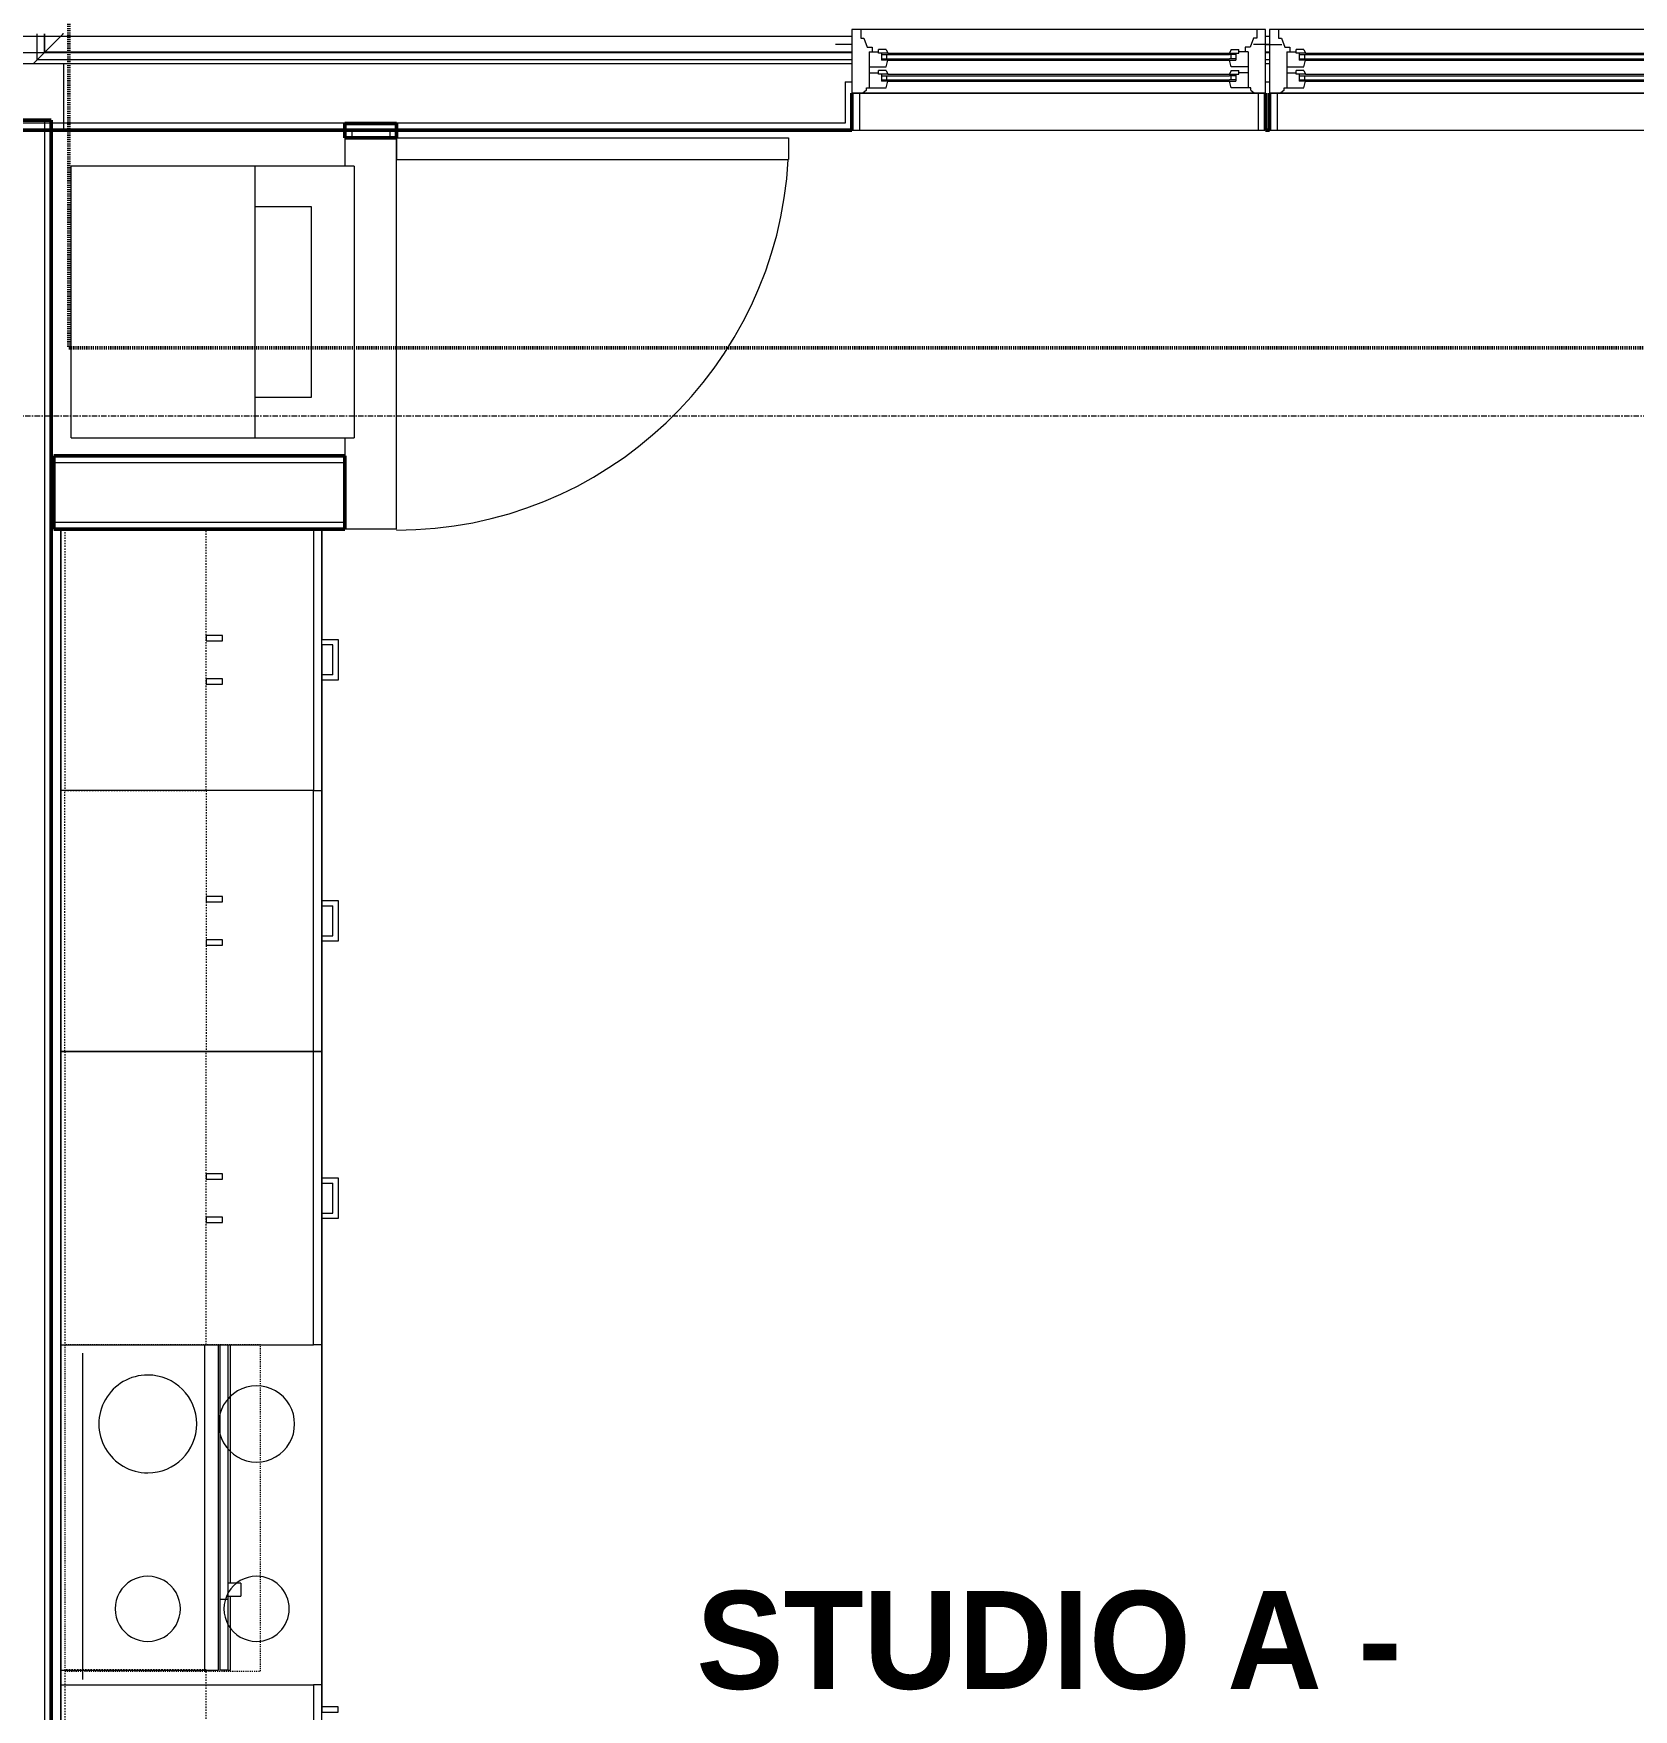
# Model space of a CAD drawing. Header units: inches. Extents: x -4235 to -464, y 9767 to 12347.
# Drawn here: x -3404.2 to -3257.1, y 10697.3 to 10851.4 of the extents above; entities that cross this region are included whole.
import ezdxf

# ---------------------------------------------------------------- set-up
doc = ezdxf.new("R2010")
doc.units = ezdxf.units.IN
doc.header["$MEASUREMENT"] = 0
for name, pattern in [('Dash', [0.25, 0.125, -0.125]), ('Dash 1_16_', [0.125, 0.0625, -0.0625]), ('Grid Line 1_2_', [0.875, 0.5, -0.125, 0.125, -0.125]), ('Overhead', [0.15625, 0.09375, -0.0625])]:
    doc.linetypes.add(name, pattern=pattern)
for name, color, linetype, lineweight in [('0-1', 7, 'Continuous', 5), ('0-2', 10, 'Continuous', 9), ('A-AREA-IDEN', 2, 'Continuous', 9), ('A-DOOR-1', 10, 'Continuous', 9), ('A-DOOR-2', 50, 'Continuous', 20), ('A-GLAZ-1', 151, 'Continuous', 9), ('A-GLAZ-2', 151, 'Continuous', 20), ('A-WALL', 113, 'Continuous', 13), ('A-WALL-1', 7, 'Continuous', 50), ('A-WALL-2', 250, 'Continuous', 13), ('A-WALL-3', 10, 'Continuous', 9), ('A-WALL-4', 254, 'Continuous', 9), ('A-WALL-5', 113, 'Continuous', 9), ('A-WALL-6', 113, 'Continuous', 50), ('C-PROP-LINE-1', 91, 'Dash 1_16_', 50), ('I-WALL-1', 7, 'Continuous', 50), ('P-SANR-FIXT-1', 10, 'Continuous', 9), ('Q-CASE-1', 10, 'Continuous', 9), ('Q-CASE-2', 254, 'Continuous', 9), ('Q-CASE-3', 254, 'Dash', 9), ('Q-CASE-4', 10, 'Dash', 9), ('Q-SPCQ-1', 10, 'Continuous', 9), ('Q-SPCQ-2', 91, 'Overhead', 9), ('S-GRID-1', 1, 'Grid Line 1_2_', 9)]:
    doc.layers.add(name, color=color, linetype=linetype, lineweight=lineweight)
doc.styles.add('Century Gothic_B', font='GOTHICB.TTF', dxfattribs={"height": 9})

# ---------------------------------------------------------------- blocks, each defined once
blk = doc.blocks.new('Range - 24_ x 30_-2806124-BACKGROUND - RCP - 3RD FLOOR')
at = {"layer": 'Q-SPCQ-1'}
blk.add_line((0, -22), (30, -22), dxfattribs=at)
for centre, radius, start, end in [((6.5, -6), 3.5, 360, 180), ((23.5, -6), 3, 0, 180), ((6.5, -6), 3.5, 180, 0), ((23.5, -6), 3, 180, 0), ((6.5, -16), 4.5, 0, 180), ((23.5, -16), 3, 360, 180), ((6.5, -16), 4.5, 180, 0), ((23.5, -16), 3, 180, 0)]:
    blk.add_arc(centre, radius, start, end, dxfattribs=at)
blk = doc.blocks.new('SWING - SINGLE - FLUSH - 36_ x 80_ - OFFSET PIVOT DOOR AT MAGIC PAK AND WASHER_DRYER-3199415-BACKGROUND - RCP - 3RD FLOOR')
at = {"layer": 'A-DOOR-1'}
blk.add_arc((18, -2.37), 36.07, 180, 266.8211, dxfattribs=at)
at = {"layer": 'A-DOOR-2'}
for p, q in [((16, -2.37), (16, -38.39)), ((18, -2.37), (16, -2.37)), ((18, -2.37), (18, -38.39)), ((18, -38.39), (16, -38.39))]:
    blk.add_line(p, q, dxfattribs=at)
blk = doc.blocks.new('Stacked Washer and Dryer - 26_x25_ - Private-1372850-BACKGROUND - RCP - 3RD FLOOR')
at = {"layer": 'P-SANR-FIXT-1'}
for p, q in [((26, 12.5), (0, 12.5)), ((0, -12.5), (0, 12.5)), ((16.90625, -12.5), (16.90625, 12.5)), ((26, 12.5), (26, -12.5)), ((22.09375, 8.75), (16.90625, 8.75)), ((22.09375, -8.75), (22.09375, 8.75)), ((16.90625, -8.75), (22.09375, -8.75)), ((0, -12.5), (26, -12.5))]:
    blk.add_line(p, q, dxfattribs=at)
blk = doc.blocks.new('30quot_MicrowaveVent_11166 - 70cm miele oven-V98-BACKGROUND - RCP - 3RD FLOOR')
at = {"layer": 'Q-CASE-1'}
for p, q in [((-14.2, 0.38), (-14.2, 0)), ((15.68, 0), (15.68, 0.38)), ((-14.2, 0), (15.68, 0))]:
    blk.add_line(p, q, dxfattribs=at)
at = {"layer": 'Q-CASE-2'}
for p, q in [((7.69, 15.6), (-14.2, 15.6)), ((-14.2, 15.6), (-14.2, 15.39)), ((8.88, 16.6), (7.69, 16.6)), ((7.69, 16.55), (7.69, 15.39)), ((8.88, 15.39), (8.88, 16.55)), ((15.68, 15.6), (8.88, 15.6)), ((15.68, 15.39), (15.68, 15.6)), ((9.18, 15.39), (-14.2, 15.39)), ((-14.2, 15.39), (-14.2, 14.61)), ((-14.2, 14.61), (9.18, 14.61)), ((-14.2, 14.49), (-14.2, 13.23)), ((15.68, 14.49), (-14.2, 14.49)), ((9.18, 15.39), (9.18, 14.61)), ((15.68, 15.39), (9.18, 15.39)), ((9.18, 15.39), (9.18, 14.61)), ((9.18, 14.61), (15.68, 14.61)), ((15.68, 15.39), (15.68, 14.61)), ((15.68, 13.23), (15.68, 14.49)), ((-14.2, 13.23), (-14.2, 0.38)), ((-14.2, 13.23), (15.68, 13.23)), ((15.68, 0.38), (15.68, 13.23))]:
    blk.add_line(p, q, dxfattribs=at)
blk = doc.blocks.new('Base Cabinet 3 Drawer 230 - Base Cabinet 3 Drawer 230 27_-2602705-BACKGROUND - RCP - 3RD FLOOR')
at = {"layer": 'Q-CASE-1'}
for p, q in [((-1.14, 24), (-1.14, 25.5)), ((-1.14, 25.5), (2.61, 25.5)), ((2.11, 25), (-0.64, 25)), ((-0.64, 24), (-0.64, 25)), ((2.11, 24), (2.11, 25)), ((2.61, 25.5), (2.61, 24)), ((-12.76, 24), (14.24, 24)), ((-12.76, 23.25), (-12.76, 24)), ((14.24, 23.25), (-12.76, 23.25)), ((-12.76, 23.25), (-12.76, 0)), ((-1.14, 24), (-0.64, 24)), ((2.61, 24), (2.11, 24)), ((14.24, 24), (14.24, 23.25)), ((14.24, 0), (14.24, 23.25)), ((-12.76, 0), (14.24, 0))]:
    blk.add_line(p, q, dxfattribs=at)
blk = doc.blocks.new('Base Cabinet 3 Drawer 230 - Base Cabinet 3 Drawer 230 24_-2578604-BACKGROUND - RCP - 3RD FLOOR')
at = {"layer": 'Q-CASE-1'}
for p, q in [((-1.14, 24), (-1.14, 25.5)), ((-1.14, 25.5), (2.61, 25.5)), ((2.11, 25), (-0.64, 25)), ((-0.64, 24), (-0.64, 25)), ((2.11, 24), (2.11, 25)), ((2.61, 25.5), (2.61, 24)), ((-11.26, 24), (12.74, 24)), ((-11.26, 23.25), (-11.26, 24)), ((12.74, 23.25), (-11.26, 23.25)), ((-11.26, 23.25), (-11.26, 0)), ((-1.14, 24), (-0.64, 24)), ((2.61, 24), (2.11, 24)), ((12.74, 24), (12.74, 23.25)), ((12.74, 0), (12.74, 23.25)), ((-11.26, 0), (12.74, 0))]:
    blk.add_line(p, q, dxfattribs=at)
blk = doc.blocks.new('Single Door 1 Drawer 211 - 211 Base Cabinet Single Door1 Drawer 12_-2706434-BACKGROUND - RCP - 3RD FLOOR')
at = {"layer": 'Q-CASE-1'}
for p, q in [((-11.26, -23.25), (-11.26, 0)), ((-11.26, 0), (0.74, 0)), ((0.74, 0), (0.74, -23.25)), ((-11.26, -23.25), (-11.26, -24)), ((0.74, -23.25), (-11.26, -23.25)), ((-11.26, -24), (0.74, -24)), ((-6.64, -24), (-7.14, -24)), ((-7.14, -25.5), (-7.14, -24)), ((-6.64, -25), (-6.64, -24)), ((-3.89, -25), (-3.89, -24)), ((-3.89, -24), (-3.39, -24)), ((-3.39, -24), (-3.39, -25.5)), ((-1.27, -24), (-1.76, -24)), ((-1.76, -24), (-1.76, -25.5)), ((-1.27, -25.5), (-1.27, -24)), ((0.74, -24), (0.74, -23.25)), ((-3.39, -25.5), (-7.14, -25.5)), ((-6.64, -25), (-3.89, -25)), ((-1.76, -25.5), (-1.27, -25.5))]:
    blk.add_line(p, q, dxfattribs=at)
blk = doc.blocks.new('Base Cabinet 3 Drawer 230 - Base Cabinet 3 Drawer 230 24_-2554933-BACKGROUND - RCP - 3RD FLOOR')
at = {"layer": 'Q-CASE-1'}
for p, q in [((-11.26, -23.25), (-11.26, 0)), ((-11.26, 0), (12.74, 0)), ((12.74, 0), (12.74, -23.25)), ((-11.26, -23.25), (-11.26, -24)), ((12.74, -23.25), (-11.26, -23.25)), ((-11.26, -24), (12.74, -24)), ((-0.64, -24), (-1.14, -24)), ((-1.14, -25.5), (-1.14, -24)), ((-0.64, -25), (-0.64, -24)), ((2.11, -25), (2.11, -24)), ((2.11, -24), (2.61, -24)), ((2.61, -24), (2.61, -25.5)), ((12.74, -24), (12.74, -23.25)), ((2.61, -25.5), (-1.14, -25.5)), ((-0.64, -25), (2.11, -25))]:
    blk.add_line(p, q, dxfattribs=at)
blk = doc.blocks.new('300 Series Wall Hung Cabinet_302 - 27_ X 24_-2768166-BACKGROUND - RCP - 3RD FLOOR')
at = {"layer": 'Q-CASE-2'}
for p, q in [((-1.76, -13.19), (-2.25, -13.19)), ((-2.25, -13.19), (-2.25, -14.69)), ((-1.76, -14.69), (-1.76, -13.19)), ((2.24, -13.19), (1.75, -13.19)), ((1.75, -13.19), (1.75, -14.69)), ((2.24, -14.69), (2.24, -13.19)), ((-2.25, -14.69), (-1.76, -14.69)), ((1.75, -14.69), (2.24, -14.69))]:
    blk.add_line(p, q, dxfattribs=at)
at = {"layer": 'Q-CASE-3'}
for p, q in [((-13.5, -0.19), (-13.5, -13.19)), ((13.5, -13.19), (13.5, -0.19)), ((-13.5, -13.19), (13.5, -13.19))]:
    blk.add_line(p, q, dxfattribs=at)
at = {"layer": 'Q-CASE-4'}
blk.add_line((13.5, -0.19), (-13.5, -0.19), dxfattribs=at)
blk = doc.blocks.new('300 Series Wall Hung Cabinet_302 - 24_ X 24_-V73-BACKGROUND - RCP - 3RD FLOOR')
at = {"layer": 'Q-CASE-2'}
for p, q in [((-1.76, 14.69), (-2.25, 14.69)), ((-2.25, 14.69), (-2.25, 13.19)), ((-1.76, 13.19), (-1.76, 14.69)), ((2.24, 14.69), (1.75, 14.69)), ((1.75, 14.69), (1.75, 13.19)), ((2.24, 13.19), (2.24, 14.69)), ((-2.25, 13.19), (-1.76, 13.19)), ((1.75, 13.19), (2.24, 13.19))]:
    blk.add_line(p, q, dxfattribs=at)
at = {"layer": 'Q-CASE-3'}
for p, q in [((-12, 0.19), (-12, 13.19)), ((-12, 13.19), (12, 13.19)), ((12, 13.19), (12, 0.19))]:
    blk.add_line(p, q, dxfattribs=at)
at = {"layer": 'Q-CASE-4'}
blk.add_line((12, 0.19), (-12, 0.19), dxfattribs=at)
blk = doc.blocks.new('300 Series Wall Hung Cabinet_302 - 24_ X 24_-V74-BACKGROUND - RCP - 3RD FLOOR')
at = {"layer": 'Q-CASE-2'}
for p, q in [((-1.76, -13.19), (-2.25, -13.19)), ((-2.25, -13.19), (-2.25, -14.69)), ((-1.76, -14.69), (-1.76, -13.19)), ((2.24, -13.19), (1.75, -13.19)), ((1.75, -13.19), (1.75, -14.69)), ((2.24, -14.69), (2.24, -13.19)), ((-2.25, -14.69), (-1.76, -14.69)), ((1.75, -14.69), (2.24, -14.69))]:
    blk.add_line(p, q, dxfattribs=at)
at = {"layer": 'Q-CASE-3'}
for p, q in [((-12, -0.19), (-12, -13.19)), ((12, -13.19), (12, -0.19)), ((-12, -13.19), (12, -13.19))]:
    blk.add_line(p, q, dxfattribs=at)
at = {"layer": 'Q-CASE-4'}
blk.add_line((12, -0.19), (-12, -0.19), dxfattribs=at)
blk = doc.blocks.new('300 Series Wall Hung Cabinet_302 - 24_ X 24_-V76-BACKGROUND - RCP - 3RD FLOOR')
at = {"layer": 'Q-CASE-2'}
for p, q in [((-1.76, -13.19), (-2.25, -13.19)), ((-2.25, -13.19), (-2.25, -14.69)), ((-1.76, -14.69), (-1.76, -13.19)), ((2.24, -13.19), (1.75, -13.19)), ((1.75, -13.19), (1.75, -14.69)), ((2.24, -14.69), (2.24, -13.19)), ((-2.25, -14.69), (-1.76, -14.69)), ((1.75, -14.69), (2.24, -14.69))]:
    blk.add_line(p, q, dxfattribs=at)
at = {"layer": 'Q-CASE-3'}
for p, q in [((-12, -0.19), (-12, -13.19)), ((-12, -13.19), (12, -13.19))]:
    blk.add_line(p, q, dxfattribs=at)
at = {"layer": 'Q-CASE-4'}
for p, q in [((12, -0.19), (-12, -0.19)), ((12, -13.19), (12, -0.19))]:
    blk.add_line(p, q, dxfattribs=at)
blk = doc.blocks.new('Range_Hood_386 - 30_ Wide-V81-BACKGROUND - RCP - 3RD FLOOR')
at = {"layer": 'Q-SPCQ-2'}
for p, q in [((15, 6), (-15, 6)), ((-15, 6), (-15, -12)), ((15, -12), (15, 6)), ((-15, -12), (15, -12))]:
    blk.add_line(p, q, dxfattribs=at)
blk = doc.blocks.new('CTR - 1st Phase - Unit Layouts_rvt-1-BACKGROUND - RCP - 3RD FLOOR')
at = {"layer": 'A-WALL-1'}
for p, q in [((-3375.55, 10841.8), (-3375.55, 10843.13)), ((-3375.55, 10843.13), (-3374.92, 10843.13)), ((-3374.92, 10843.13), (-3371.42, 10843.13)), ((-3371.42, 10843.13), (-3370.8, 10843.13)), ((-3370.8, 10843.13), (-3370.8, 10841.8)), ((-3370.8, 10841.8), (-3375.55, 10841.8)), ((-3402.3, 10812.55), (-3375.55, 10812.55)), ((-3402.3, 10805.8), (-3402.3, 10812.55)), ((-3375.55, 10812.55), (-3375.55, 10805.8)), ((-3375.55, 10805.8), (-3402.3, 10805.8))]:
    blk.add_line(p, q, dxfattribs=at)
at = {"layer": 'A-WALL-2'}
for p, q in [((-3374.92, 10842.51), (-3371.42, 10842.51)), ((-3374.92, 10842.51), (-3374.92, 10841.8)), ((-3371.42, 10842.51), (-3371.42, 10841.8)), ((-3375.55, 10811.92), (-3402.3, 10811.92)), ((-3375.55, 10806.42), (-3402.3, 10806.42))]:
    blk.add_line(p, q, dxfattribs=at)
at = {"layer": 'A-WALL-3'}
for p, q in [((-3375.55, 10841.8), (-3375.55, 10839.2)), ((-3370.8, 10805.8), (-3370.8, 10841.8)), ((-3375.55, 10814.2), (-3375.55, 10812.55)), ((-3370.8, 10805.8), (-3375.55, 10805.8))]:
    blk.add_line(p, q, dxfattribs=at)
at = {"layer": 'A-WALL-4'}
for p, q in [((-3370.8, 10841.8), (-3375.55, 10841.8)), ((-3375.55, 10812.55), (-3375.55, 10805.8))]:
    blk.add_line(p, q, dxfattribs=at)
at = {"layer": 'A-WALL-5'}
for p, q in [((-3401.67, 10805.8), (-3401.67, 10651.54)), ((-3377.67, 10805.8), (-3401.67, 10805.8)), ((-3401.67, 10651.54), (-3401.67, 10805.8)), ((-3401.67, 10805.8), (-3377.67, 10805.8)), ((-3377.67, 10795.67), (-3377.67, 10805.8)), ((-3377.67, 10805.8), (-3377.67, 10795.67)), ((-3377.67, 10795.17), (-3377.67, 10795.67)), ((-3377.67, 10792.42), (-3377.67, 10795.17)), ((-3377.67, 10795.17), (-3377.67, 10792.42)), ((-3377.67, 10791.92), (-3377.67, 10792.42)), ((-3377.67, 10771.67), (-3377.67, 10791.92)), ((-3377.67, 10791.92), (-3377.67, 10771.67)), ((-3377.67, 10771.17), (-3377.67, 10771.67)), ((-3377.67, 10768.42), (-3377.67, 10771.17)), ((-3377.67, 10771.17), (-3377.67, 10768.42)), ((-3377.67, 10767.92), (-3377.67, 10768.42)), ((-3377.67, 10746.17), (-3377.67, 10767.92)), ((-3377.67, 10767.92), (-3377.67, 10746.17)), ((-3377.67, 10745.67), (-3377.67, 10746.17)), ((-3377.67, 10742.92), (-3377.67, 10745.67)), ((-3377.67, 10745.67), (-3377.67, 10742.92)), ((-3377.67, 10742.42), (-3377.67, 10742.92)), ((-3377.67, 10697.53), (-3377.67, 10742.42)), ((-3377.67, 10742.42), (-3377.67, 10697.53)), ((-3377.67, 10697.04), (-3377.67, 10697.53))]:
    blk.add_line(p, q, dxfattribs=at)
at = {"layer": '0-2'}
for name, p, rotation in [('SWING - SINGLE - FLUSH - 36_ x 80_ - OFFSET PIVOT DOOR AT MAGIC PAK AND WASHER_DRYER-3199415-BACKGROUND - RCP - 3RD FLOOR', (-3373.17, 10823.8), 90.00000000000743), ('Base Cabinet 3 Drawer 230 - Base Cabinet 3 Drawer 230 24_-2554933-BACKGROUND - RCP - 3RD FLOOR', (-3401.67, 10793.06), 89.99999999991587), ('300 Series Wall Hung Cabinet_302 - 24_ X 24_-V76-BACKGROUND - RCP - 3RD FLOOR', (-3401.49, 10793.8), 89.99999999996126), ('Base Cabinet 3 Drawer 230 - Base Cabinet 3 Drawer 230 24_-2578604-BACKGROUND - RCP - 3RD FLOOR', (-3401.67, 10770.54), 270.0000000000055), ('300 Series Wall Hung Cabinet_302 - 24_ X 24_-V73-BACKGROUND - RCP - 3RD FLOOR', (-3401.49, 10769.8), 269.9999999999612), ('Base Cabinet 3 Drawer 230 - Base Cabinet 3 Drawer 230 27_-2602705-BACKGROUND - RCP - 3RD FLOOR', (-3401.67, 10745.04), 270.0000000000055), ('300 Series Wall Hung Cabinet_302 - 27_ X 24_-2768166-BACKGROUND - RCP - 3RD FLOOR', (-3401.49, 10744.3), 89.99999999996126), ('30quot_MicrowaveVent_11166 - 70cm miele oven-V98-BACKGROUND - RCP - 3RD FLOOR', (-3401.67, 10716.59), 269.99999999996), ('Range_Hood_386 - 30_ Wide-V81-BACKGROUND - RCP - 3RD FLOOR', (-3389.3, 10715.8), 269.9999999999571), ('Range - 24_ x 30_-2806124-BACKGROUND - RCP - 3RD FLOOR', (-3377.67, 10730.04), 270.0000000000228), ('Single Door 1 Drawer 211 - 211 Base Cabinet Single Door1 Drawer 12_-2706434-BACKGROUND - RCP - 3RD FLOOR', (-3401.67, 10698.8), 89.99999999991587), ('300 Series Wall Hung Cabinet_302 - 24_ X 24_-V74-BACKGROUND - RCP - 3RD FLOOR', (-3401.49, 10688.92), 89.99999999996126)]:
    blk.add_blockref(name, p, dxfattribs=dict(at, rotation=rotation))
blk.add_blockref('Stacked Washer and Dryer - 26_x25_ - Private-1372850-BACKGROUND - RCP - 3RD FLOOR', (-3400.71, 10826.7), dxfattribs=at)
blk = doc.blocks.new('CTR - 1st Phase - Common Walls_rvt-1-BACKGROUND - RCP - 3RD FLOOR')
at = {"layer": 'A-WALL-2'}
blk.add_line((-3403.17, 10843.41), (-3403.17, 10457.54), dxfattribs=at)
at = {"layer": 'I-WALL-1'}
for p, q in [((-3410.3, 10843.41), (-3402.55, 10843.41)), ((-3402.55, 10843.41), (-3402.55, 10458.16))]:
    blk.add_line(p, q, dxfattribs=at)
blk = doc.blocks.new('Basic Wall _ EXT - FIBER CEMENT - LARGE - ___-2162458-BACKGROUND - RCP - 3RD FLOOR')
at = {"layer": 'A-WALL-5'}
for p, q in [((-3403.17, 10851.37), (-3403.17, 10849.64)), ((-3403.17, 10849.64), (-3403.17, 10851.37)), ((-3403.17, 10849.64), (-3401.45, 10851.36)), ((-3403.14, 10849.67), (-3403.14, 10851.37)), ((-3403.14, 10849.67), (-3403.14, 10851.37)), ((-3401.45, 10851.36), (-3402.8, 10850.01)), ((-3402.8, 10850.01), (-3403.14, 10849.67))]:
    blk.add_line(p, q, dxfattribs=at)
blk = doc.blocks.new('Basic Wall _ EXT - FIBER CEMENT - SMALL - ___-2145932-BACKGROUND - RCP - 3RD FLOOR')
at = {"layer": 'A-WALL-5'}
for p, q in [((-3403.85, 10848.97), (-3403.85, 10851.37)), ((-3403.85, 10848.97), (-3403.85, 10851.37)), ((-3403.17, 10849.64), (-3401.7, 10851.11)), ((-3401.7, 10851.11), (-3403.17, 10849.64)), ((-3401.75, 10851.06), (-3402.86, 10849.95)), ((-3402.81, 10850.01), (-3401.7, 10851.11)), ((-3401.7, 10851.11), (-3401.75, 10851.06)), ((-3401.7, 10851.11), (-3401.67, 10851.15)), ((-3401.67, 10851.15), (-3401.63, 10851.19)), ((-3401.63, 10851.19), (-3401.58, 10851.23)), ((-3401.58, 10851.23), (-3401.54, 10851.27)), ((-3401.54, 10851.27), (-3401.5, 10851.31)), ((-3401.5, 10851.31), (-3401.47, 10851.35)), ((-3401.47, 10851.35), (-3401.44, 10851.37)), ((-3401.44, 10851.37), (-3401.43, 10851.39)), ((-3404.17, 10848.64), (-3403.85, 10848.97)), ((-3403.85, 10848.97), (-3404.17, 10848.64)), ((-3403.85, 10848.97), (-3403.17, 10849.64)), ((-3403.17, 10849.64), (-3403.85, 10848.97)), ((-3403.02, 10849.79), (-3402.94, 10849.87)), ((-3402.96, 10849.85), (-3403.02, 10849.79)), ((-3402.94, 10849.87), (-3402.87, 10849.94)), ((-3402.87, 10849.94), (-3402.81, 10850.01))]:
    blk.add_line(p, q, dxfattribs=at)
blk = doc.blocks.new('Basic Wall _ EXT - FIBER CEMENT - LARGE - ___-2162459-BACKGROUND - RCP - 3RD FLOOR')
at = {"layer": 'A-WALL-5'}
for p, q in [((-3401.45, 10851.36), (-3403.17, 10849.64)), ((-3402.8, 10850.01), (-3401.45, 10851.36)), ((-3403.17, 10849.64), (-3401.42, 10849.64)), ((-3401.42, 10849.64), (-3403.17, 10849.64)), ((-3403.14, 10849.67), (-3402.8, 10850.01)), ((-3401.42, 10849.67), (-3403.14, 10849.67)), ((-3401.42, 10849.67), (-3403.14, 10849.67)), ((-3328.94, 10849.67), (-3401.42, 10849.67)), ((-3328.94, 10849.67), (-3401.42, 10849.67)), ((-3401.42, 10849.64), (-3328.94, 10849.64)), ((-3328.94, 10849.64), (-3401.42, 10849.64)), ((-3290.91, 10849.64), (-3290.54, 10849.64)), ((-3290.54, 10849.64), (-3290.91, 10849.64)), ((-3290.54, 10849.67), (-3290.9, 10849.67)), ((-3290.54, 10849.67), (-3290.9, 10849.67))]:
    blk.add_line(p, q, dxfattribs=at)
blk = doc.blocks.new('Basic Wall _ EXT - FIBER CEMENT - SMALL - ___-2145933-BACKGROUND - RCP - 3RD FLOOR')
at = {"layer": 'A-WALL-5'}
for p, q in [((-3403.17, 10849.64), (-3401.7, 10851.11)), ((-3401.7, 10851.11), (-3403.17, 10849.64)), ((-3402.86, 10849.95), (-3401.75, 10851.06)), ((-3401.7, 10851.11), (-3402.81, 10850.01)), ((-3401.75, 10851.06), (-3401.7, 10851.11)), ((-3401.67, 10851.15), (-3401.7, 10851.11)), ((-3401.63, 10851.19), (-3401.67, 10851.15)), ((-3401.58, 10851.23), (-3401.63, 10851.19)), ((-3401.54, 10851.27), (-3401.58, 10851.23)), ((-3401.5, 10851.31), (-3401.54, 10851.27)), ((-3404.17, 10848.64), (-3403.85, 10848.97)), ((-3403.85, 10848.97), (-3404.17, 10848.64)), ((-3403.85, 10848.97), (-3403.17, 10849.64)), ((-3403.17, 10849.64), (-3403.85, 10848.97)), ((-3401.42, 10848.97), (-3403.85, 10848.97)), ((-3401.42, 10848.97), (-3403.85, 10848.97)), ((-3403.02, 10849.79), (-3402.96, 10849.85)), ((-3328.94, 10848.97), (-3401.42, 10848.97)), ((-3328.94, 10848.97), (-3401.42, 10848.97)), ((-3290.54, 10848.97), (-3290.91, 10848.97)), ((-3290.54, 10848.97), (-3290.91, 10848.97))]:
    blk.add_line(p, q, dxfattribs=at)
at = {"layer": 'A-WALL-5', "flags": 128}
for points in [[(-3401.43, 10851.39), (-3401.44, 10851.37), (-3401.47, 10851.35), (-3401.5, 10851.31)], [(-3402.81, 10850.01), (-3402.87, 10849.94), (-3402.94, 10849.87), (-3403.02, 10849.79)]]:
    blk.add_lwpolyline(points, dxfattribs=at)
blk = doc.blocks.new('Window-Double_Hung-Andersen-400_Series-Tilt_Wash - DOUBLE HUNG - COTTAGE - 3RD FLOOR-2888224-BACKGROUND - RCP - 3RD FLOOR')
at = {"layer": 'A-GLAZ-1'}
for p, q in [((-16.29, 2.5), (-15.7, 2.5)), ((-16.29, 2.12), (-15.7, 2.12)), ((-15.82, 2.5), (-15.82, 2.12)), ((-15.7, 2.62), (15.7, 2.62)), ((-15.7, 2.5), (15.7, 2.5)), ((-15.7, 2.12), (15.7, 2.12)), ((-15.7, 2), (15.7, 2)), ((16.29, 2.5), (15.7, 2.5)), ((16.29, 2.12), (15.7, 2.12)), ((15.82, 2.5), (15.82, 2.12)), ((-16.29, 0.56), (-15.7, 0.56)), ((-16.29, 0.19), (-15.7, 0.19)), ((-15.82, 0.56), (-15.82, 0.19)), ((-15.7, 0.69), (15.7, 0.69)), ((-15.7, 0.56), (15.7, 0.56)), ((-15.7, 0.19), (15.7, 0.19)), ((-15.7, 0.06), (15.7, 0.06)), ((16.29, 0.56), (15.7, 0.56)), ((16.29, 0.19), (15.7, 0.19)), ((15.82, 0.56), (15.82, 0.19)), ((18.95, -1.06), (-18.95, -1.06)), ((-18.95, -1.06), (-18.95, -4.44)), ((-18.32, -1.06), (-18.32, -4.44)), ((18.32, -1.06), (18.32, -4.44)), ((18.95, -4.44), (18.95, -1.06)), ((-19.01, -2.44), (-19.01, -3.94)), ((-19.01, -2.44), (-18.95, -2.44)), ((18.95, -2.44), (19.01, -2.44)), ((19.01, -3.94), (19.01, -2.44)), ((-19.01, -3.94), (-18.95, -3.94)), ((-18.95, -4.44), (18.95, -4.44)), ((18.95, -3.94), (19.01, -3.94))]:
    blk.add_line(p, q, dxfattribs=at)
at = {"layer": 'A-GLAZ-2'}
for p, q in [((19.01, 4.81), (-19.01, 4.81)), ((-19.01, 4.81), (-19.01, -1.06)), ((-18.2, 4.81), (-18.2, 4)), ((18.2, 4.81), (18.2, 4)), ((19.01, -1.06), (19.01, 4.81)), ((-19.01, 3.44), (-20.51, 3.44)), ((-18.2, 4), (-17.92, 4)), ((-17.92, 4), (-17.61, 3.19)), ((-17.61, 3.19), (-17.14, 3.19)), ((-17.14, 3.19), (-17.14, 2.75)), ((17.14, 3.19), (17.14, 2.75)), ((17.61, 3.19), (17.14, 3.19)), ((17.92, 4), (17.61, 3.19)), ((18.2, 4), (17.92, 4)), ((19.01, 3.44), (20.51, 3.44)), ((-17.42, 2.75), (-16.57, 2.75)), ((-17.42, 2.75), (-17.42, -0.56)), ((-15.86, 2.97), (-16.57, 2.97)), ((-16.57, 2.62), (-16.57, 2.97)), ((-15.7, 2.62), (-16.57, 2.62)), ((-16.29, 2.62), (-16.29, 2)), ((-15.7, 2), (-16.29, 2)), ((-15.86, 2.97), (-15.7, 2.62)), ((-15.86, 1.37), (-15.7, 2)), ((15.86, 2.97), (15.7, 2.62)), ((15.7, 2.62), (16.57, 2.62)), ((15.7, 2), (16.29, 2)), ((15.86, 1.37), (15.7, 2)), ((15.86, 2.97), (16.57, 2.97)), ((16.29, 2.62), (16.29, 2)), ((16.57, 2.62), (16.57, 2.97)), ((17.42, 2.75), (16.57, 2.75)), ((17.42, 2.75), (17.42, -0.56)), ((-17.42, 1.37), (-15.86, 1.37)), ((-17.42, 0.81), (-16.57, 0.81)), ((-15.86, 1.03), (-16.57, 1.03)), ((-16.57, 0.69), (-16.57, 1.03)), ((-15.7, 0.69), (-16.57, 0.69)), ((-16.29, 0.69), (-16.29, 0.06)), ((-15.7, 0.06), (-16.29, 0.06)), ((-15.86, 1.03), (-15.7, 0.69)), ((-15.86, -0.56), (-15.7, 0.06)), ((15.86, 1.03), (15.7, 0.69)), ((15.7, 0.69), (16.57, 0.69)), ((15.7, 0.06), (16.29, 0.06)), ((15.86, -0.56), (15.7, 0.06)), ((17.42, 1.37), (15.86, 1.37)), ((15.86, 1.03), (16.57, 1.03)), ((16.29, 0.69), (16.29, 0.06)), ((16.57, 0.69), (16.57, 1.03)), ((17.42, 0.81), (16.57, 0.81)), ((-19.01, -1.06), (19.01, -1.06)), ((-17.67, -0.78), (-18, -1.06)), ((-17.67, -0.78), (-17.67, -0.56)), ((-17.67, -0.56), (-15.86, -0.56)), ((17.67, -0.56), (15.86, -0.56)), ((17.67, -0.78), (17.67, -0.56)), ((17.67, -0.78), (18, -1.06))]:
    blk.add_line(p, q, dxfattribs=at)
blk = doc.blocks.new('Family - ___-2835903-BACKGROUND - RCP - 3RD FLOOR')
at = {"layer": 'C-PROP-LINE-1'}
for p in [(-3400.92, 11276.29), (-2096.82, 10822.49)]:
    blk.add_line(p, (-3400.92, 10822.49), dxfattribs=at)

msp = doc.modelspace()

# ---------------------------------------------------------------- linework, layer by layer
at = {"layer": 'A-WALL'}
for p, q in [((-3410.3, 10851.14), (-3328.94, 10851.14)), ((-3290.91, 10851.14), (-3290.54, 10851.14)), ((-3410.3, 10849.64), (-3328.94, 10849.64)), ((-3290.91, 10849.64), (-3290.54, 10849.64)), ((-3410.3, 10848.64), (-3328.94, 10848.64)), ((-3290.91, 10848.64), (-3290.54, 10848.64)), ((-3329.56, 10846.95), (-3328.94, 10846.95)), ((-3329.56, 10846.95), (-3329.56, 10843.14)), ((-3290.91, 10846.95), (-3290.54, 10846.95)), ((-3329.56, 10843.14), (-3410.3, 10843.14))]:
    msp.add_line(p, q, dxfattribs=at)
at = {"layer": 'A-WALL-5'}
for p, q in [((-3401.42, 10848.64), (-3401.42, 10842.51)), ((-3328.94, 10842.51), (-3328.87, 10842.51)), ((-3290.91, 10842.51), (-3290.97, 10842.51)), ((-3290.54, 10842.51), (-3290.47, 10842.51))]:
    msp.add_line(p, q, dxfattribs=at)
at = {"layer": 'A-WALL-6'}
for p, q in [((-3328.94, 10845.89), (-3328.94, 10842.51)), ((-3290.91, 10842.51), (-3290.91, 10845.89)), ((-3290.54, 10845.89), (-3290.54, 10842.51)), ((-3328.94, 10842.51), (-3410.3, 10842.51)), ((-3290.54, 10842.51), (-3290.91, 10842.51))]:
    msp.add_line(p, q, dxfattribs=at)
at = {"layer": 'S-GRID-1'}
msp.add_line((-464.45, 10816.19), (-4185.7, 10816.19), dxfattribs=at)

# ---------------------------------------------------------------- block references
at = {"layer": '0-1'}
for name in ['CTR - 1st Phase - Unit Layouts_rvt-1-BACKGROUND - RCP - 3RD FLOOR', 'CTR - 1st Phase - Common Walls_rvt-1-BACKGROUND - RCP - 3RD FLOOR']:
    msp.add_blockref(name, (0, 0), dxfattribs=at)
at = {"layer": 'A-GLAZ-1'}
for p in [(-3309.92, 10846.95), (-3271.52, 10846.95)]:
    msp.add_blockref('Window-Double_Hung-Andersen-400_Series-Tilt_Wash - DOUBLE HUNG - COTTAGE - 3RD FLOOR-2888224-BACKGROUND - RCP - 3RD FLOOR', p, dxfattribs=at)
at = {"layer": 'A-WALL-5'}
for name in ['Basic Wall _ EXT - FIBER CEMENT - SMALL - ___-2145932-BACKGROUND - RCP - 3RD FLOOR', 'Basic Wall _ EXT - FIBER CEMENT - LARGE - ___-2162458-BACKGROUND - RCP - 3RD FLOOR', 'Basic Wall _ EXT - FIBER CEMENT - SMALL - ___-2145933-BACKGROUND - RCP - 3RD FLOOR', 'Basic Wall _ EXT - FIBER CEMENT - LARGE - ___-2162459-BACKGROUND - RCP - 3RD FLOOR']:
    msp.add_blockref(name, (0, 0), dxfattribs=at)
at = {"layer": 'C-PROP-LINE-1'}
msp.add_blockref('Family - ___-2835903-BACKGROUND - RCP - 3RD FLOOR', (0, 0), dxfattribs=at)

# ---------------------------------------------------------------- texts
at = {"layer": 'A-AREA-IDEN', "insert": (-3343.24, 10708.18), "char_height": 9, "width": 79.083, "attachment_point": 1, "style": 'Century Gothic_B'}
msp.add_mtext('STUDIO A -', dxfattribs=at)

doc.saveas('drawing.dxf')
